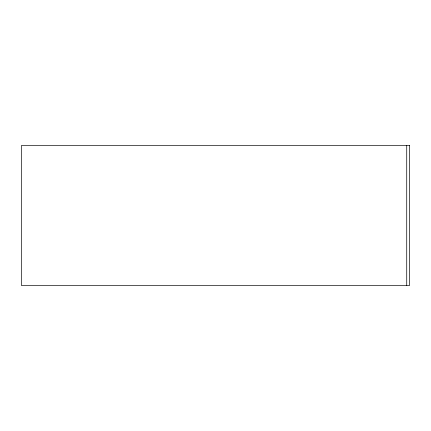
<?xml version="1.0" encoding="UTF-8"?>
<svg xmlns="http://www.w3.org/2000/svg" width="431" height="431" viewBox="0 0 431 431"><rect width="100%" height="100%" fill="white"/><g stroke="black" fill="none" stroke-linecap="round" stroke-linejoin="round"><path stroke-width="0.65" d="M406.729 145.382L406.729 285.618M409.45 145.382L21.55 145.382L21.55 285.618L409.45 285.618L409.434 145.382"/></g></svg>
